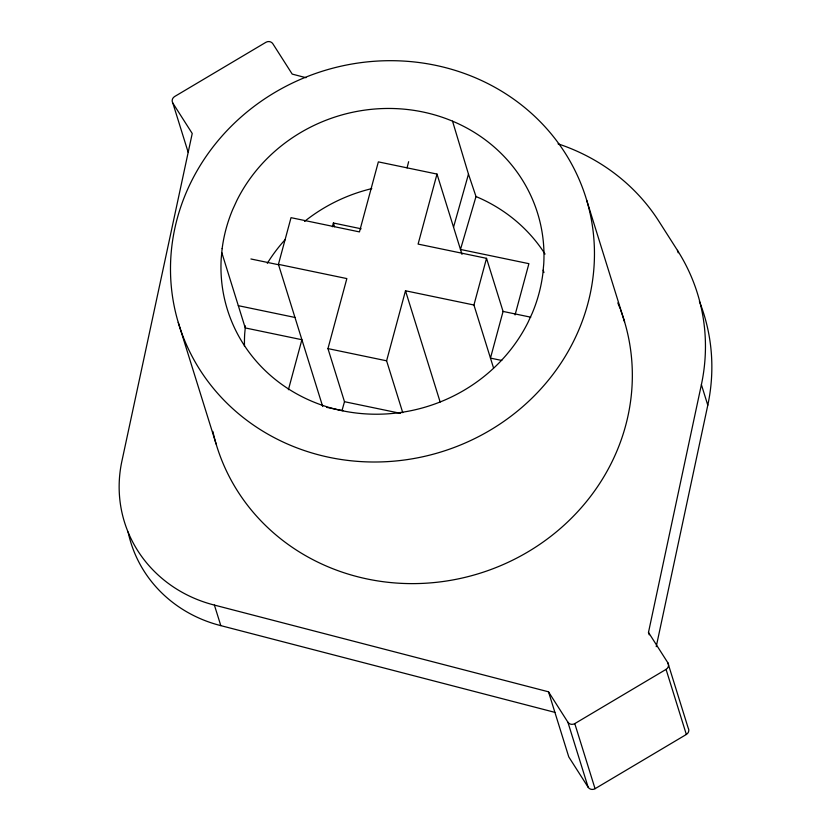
<?xml version="1.0" encoding="UTF-8"?>
<svg xmlns="http://www.w3.org/2000/svg" width="831" height="831" viewBox="0 0 831 831"><rect width="100%" height="100%" fill="white"/><g stroke="black" fill="none" stroke-linecap="round" stroke-linejoin="round"><path stroke-width="1.25" d="M245.436 325.949L244.688 333.948A162.419 151.928 -17.3 0 0 244.491 346.444M649.229 634.832L648.481 632.412L701.395 384.639A203.013 189.915 -17.3 0 0 677.442 250.349L658.827 221.181A203.013 189.915 -17.3 0 0 558.048 143.836M656.23 646.653L707.794 405.196A203.013 189.915 -17.3 0 0 699.411 301.393M407.045 167.893L408.644 161.702M322.708 406.525L278.427 264.351L291.027 217.67L359.449 231.901L378.354 161.879L437.002 174.074L462.015 254.39M288.399 389.739L301.902 339.723L245.249 327.933L221.773 252.572M332.39 226.759L333.397 223.009L361.142 228.785M342.06 410.337L344.491 401.705L327.954 348.605L346.849 278.582L278.427 264.351M402.755 412.675L386.602 360.81L405.497 290.777L473.93 305.008L493.552 368.008M437.002 174.074L418.097 244.096L486.53 258.327L503.067 311.428L490.467 358.109L501.799 360.467M473.93 305.008L486.53 258.327M515.064 314.939L528.9 263.676L460.478 249.445L476.007 196.542L468.476 174.146L452.531 121.17M453.539 227.175L468.476 174.146M305.995 77.698L292.211 74.104L272.838 43.742A5.079 4.747 -17.3 0 0 265.92 42.298L174.635 96.531A5.079 4.747 -17.3 0 0 172.858 103.127L192.231 133.49L122.064 460.364A135.224 126.499 -17.3 0 0 214.398 605.082L548.502 691.808L567.874 722.17A5.079 4.747 -17.3 0 0 574.782 723.614L666.067 669.381A5.079 4.747 -17.3 0 0 667.854 662.785L648.481 632.412M548.502 691.808L568.768 756.896L588.151 787.258A5.079 4.747 -17.3 0 0 595.058 788.702L686.344 734.469A5.079 4.747 -17.3 0 0 688.13 727.873L667.854 662.785M250.92 258.981L278.614 264.746M503.067 311.428L530.76 317.193M238.32 305.673L294.963 317.452M327.954 348.605L386.602 360.81M344.491 401.705L400.646 413.381M326.51 407.315L342.985 410.743M128.119 532.048A135.224 126.499 -17.3 0 0 220.807 625.629L554.9 712.364M677.442 250.349L678.189 252.769M701.395 384.639L707.794 405.196M586.707 200.281A213.172 199.409 -17.3 0 1 329.554 457.414A213.172 199.409 -17.3 0 1 231.163 126.333A213.172 199.409 -17.3 0 1 586.707 200.281L624.59 321.898M543.173 270.106L543.941 272.578M666.067 669.381L686.344 734.469M574.782 723.614L595.058 788.702M567.874 722.17L588.151 787.258M405.497 290.777L440.16 402.048M333.397 223.009L334.561 226.718M172.858 103.127L188.159 152.25M178.239 322.397L216.122 444.014M214.398 605.082L220.807 625.629M620.435 309.527A213.172 199.409 -17.3 0 1 477.16 574.107A213.172 199.409 -17.3 0 1 212.84 431.382M617.807 302.91A213.172 199.409 -17.3 0 1 620.019 308.415M267.302 263.313A162.419 151.928 -17.3 0 1 285.054 239.733M304.572 221.41A162.419 151.928 -17.3 0 1 371.789 188.616M476.007 196.542A162.419 151.928 -17.3 0 1 545.053 254.078M222.147 248.594L221.212 258.576A162.419 151.928 -17.3 0 0 342.154 410.722A162.419 151.928 -17.3 0 0 528.007 322.386L532.276 313.09A162.419 151.928 -17.3 0 0 542.799 274.095L543.734 264.102A162.419 151.928 -17.3 0 0 422.792 111.956A162.419 151.928 -17.3 0 0 236.949 200.292L232.68 209.589A162.419 151.928 -17.3 0 0 222.147 248.594"/></g></svg>
